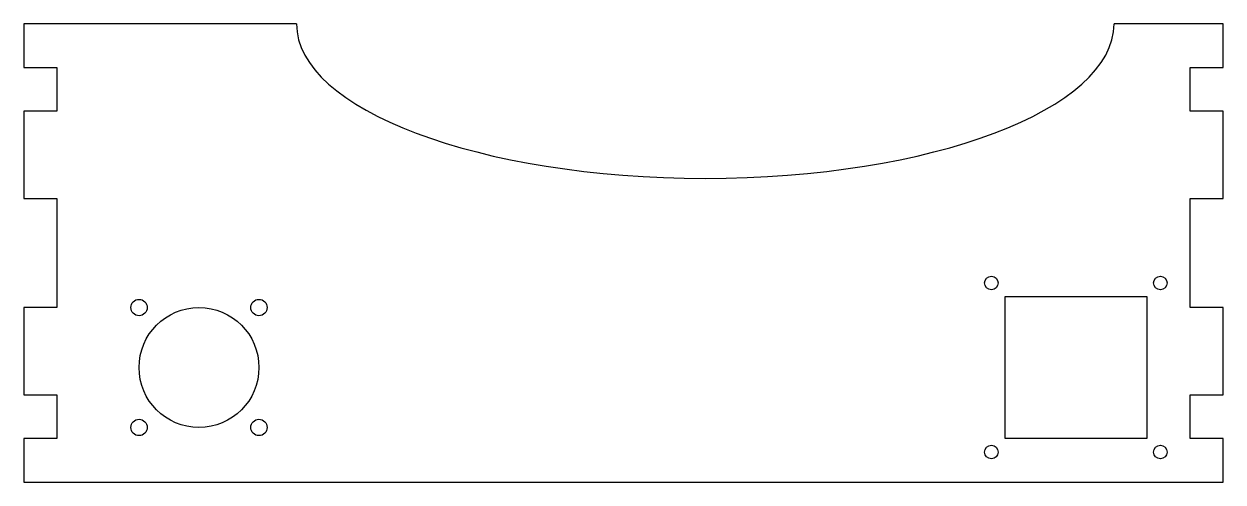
# Model space of a CAD drawing. Header units: millimetres. Extents: x -220 to 0, y 0 to 84.
import ezdxf

# ---------------------------------------------------------------- set-up
doc = ezdxf.new("R2010")
doc.units = ezdxf.units.MM

msp = doc.modelspace()

# ---------------------------------------------------------------- linework, layer by layer
msp.add_lwpolyline([(-170, 84), (-220, 84), (-220, 76), (-214, 76), (-214, 68), (-220, 68), (-220, 52), (-214, 52), (-214, 32), (-220, 32), (-220, 16), (-214, 16), (-214, 8), (-220, 8), (-220, 0), (0, 0), (0, 8), (-6, 8), (-6, 16), (0, 16), (0, 32), (-6, 32), (-6, 52), (0, 52), (0, 68), (-6, 68), (-6, 76), (0, 76), (0, 84), (-20, 84)])
msp.add_lwpolyline([(-40, 8), (-40, 34), (-14, 34), (-14, 8)], close=True)
for centre, radius in [((-42.5, 36.5), 1.25), ((-11.5, 36.5), 1.25), ((-198.89, 32), 1.5), ((-176.89, 32), 1.5), ((-187.89, 21), 11), ((-198.89, 10), 1.5), ((-176.89, 10), 1.5), ((-42.5, 5.5), 1.25), ((-11.5, 5.5), 1.25)]:
    msp.add_circle(centre, radius)
msp.add_ellipse((-95, 84), major_axis=(75, 0), ratio=0.377458, start_param=3.141593, end_param=6.283185)

doc.saveas('drawing.dxf')
